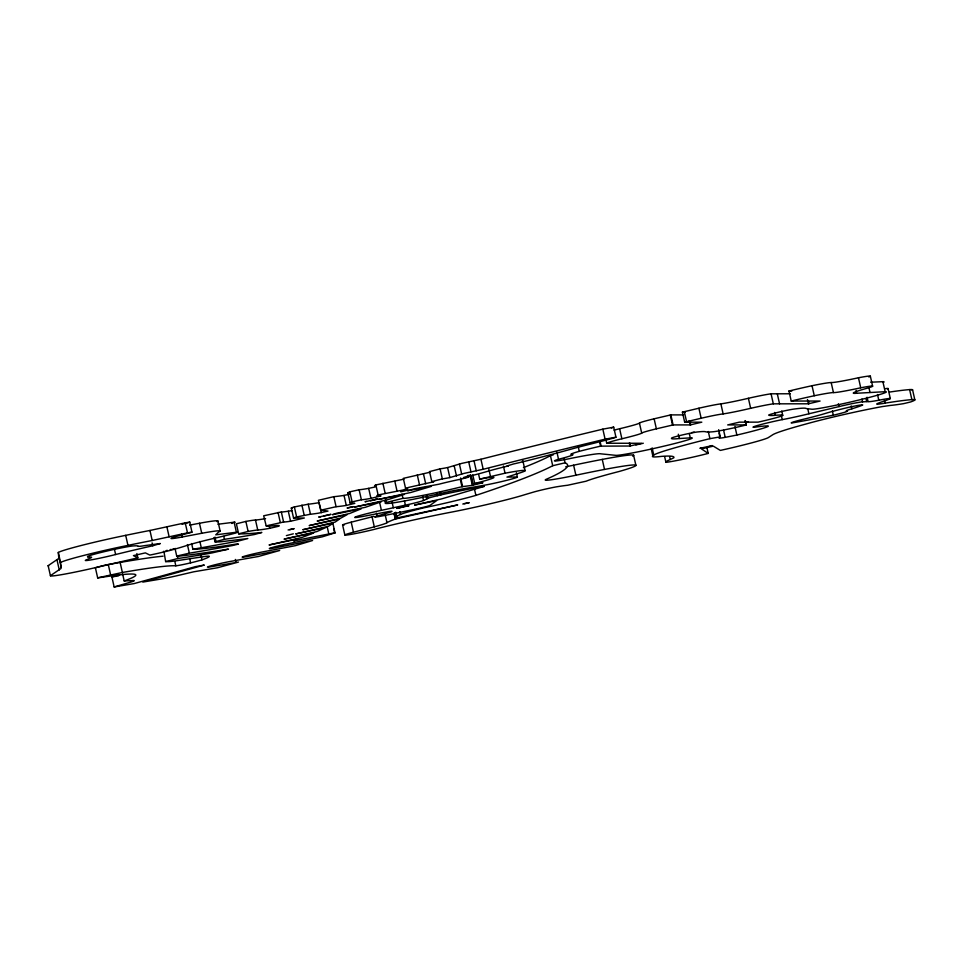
<?xml version="1.0" encoding="UTF-8"?>
<svg xmlns="http://www.w3.org/2000/svg" width="963" height="963" viewBox="0 0 963 963"><rect width="100%" height="100%" fill="white"/><g stroke="black" fill="none" stroke-linecap="round" stroke-linejoin="round"><path stroke-width="1.44" d="M50.413 575.693L61.09 568.423L60.549 562.476A49.751 2.432 -12.7 0 1 127.959 545.371A117.992 5.766 -12.7 0 1 152.202 540.496L169.139 536.824A78.172 3.816 -12.7 0 1 187.496 532.888L191.938 532.094L189.783 522.09L185.233 522.861A78.172 3.816 -12.7 0 0 166.876 526.797L149.939 530.469A117.992 5.766 -12.7 0 0 125.696 535.344A49.751 2.432 -12.7 0 0 58.298 552.449L58.839 558.396L48.15 565.666L50.413 575.693A40.362 1.974 -12.7 0 0 94.302 567.905L137.841 557.854L136.866 553.556M332.729 522.656L335.016 532.864L322.268 536.836L288.154 543.698A13.831 0.674 -12.7 0 0 270.567 547.995A13.831 0.674 -12.7 0 0 277.007 547.466L312.59 540.508L295.448 545.66L263.356 551.775A14 0.686 -12.7 0 0 244.59 556.181A14 0.686 -12.7 0 0 247.9 556.409L279.667 550.499L258.361 556.506L230.458 561.417A14 0.686 -12.7 0 0 211.342 565.726A14 0.686 -12.7 0 0 211.33 566.713L238.475 562.079L217.53 567.749L193.732 571.805L176.205 575.91A22.787 1.107 -12.7 0 1 159.87 579.208L142.789 582.085L204.3 565.064L195.682 566.581L134.182 583.566L114.152 586.961L111.889 576.909L119.894 574.622M114.152 586.961L131.702 581.808A27.133 1.324 -12.7 0 0 131.726 580.641L124.191 580.942A184.595 9.016 -12.7 0 0 100.934 577.439L97.66 577.848L122.385 572.467A198.017 9.678 -12.7 0 1 175.832 565.835A12.844 0.626 -12.7 0 0 190.626 562.861A18.911 0.927 -12.7 0 0 202.013 559.828A94.579 4.622 -12.7 0 0 209.296 556.289A34.042 1.661 -12.7 0 0 202.675 556.807L176.048 560.815A61.343 2.997 -12.7 0 1 166.78 561.549L165.636 561.573L163.915 551.293M718.675 429.703L720.288 436.865L719.096 437.948A18.201 0.891 -12.7 0 0 725.223 437.358L736.876 435.047A37.677 1.842 -12.7 0 0 766.428 425.935A80.543 3.936 -12.7 0 0 754.98 427.187A21.391 1.047 -12.7 0 1 758.892 425.104A21.391 1.047 -12.7 0 1 782.233 419.627A26.747 1.312 -12.7 0 0 808.908 413.777L839.026 406.591A18.128 0.891 -12.7 0 1 862.583 401.872L868.024 401.547A29.48 1.445 -12.7 0 0 878.798 400.235A21.005 1.023 -12.7 0 1 889.367 399.115L886.141 400.415A94.181 4.598 -12.7 0 0 877.762 403.401A27.385 1.336 -12.7 0 0 885.141 403.124A173.822 8.486 -12.7 0 1 911.877 399.621L909.614 389.594A173.822 8.486 -12.7 0 0 889.499 392.073M429.895 471.726A50.425 2.468 -12.7 0 1 429.546 471.605L440.091 468.861A23.858 1.168 -12.7 0 0 447.602 467.561L461.819 463.372L480.934 459.255A582.049 28.433 -12.7 0 1 602.838 429.149L613.696 427.163L611.324 428.005M613.696 427.163L615.959 437.19L613.575 438.033A79.423 3.876 -12.7 0 1 589.729 444.28A64.076 3.13 -12.7 0 0 570.987 449.191A164.059 8.017 -12.7 0 1 531.095 459.736A34.415 1.685 -12.7 0 1 513.327 464.022L507.007 465.96L508.187 465.923M384.779 500.483L385.429 503.348L386.127 502.493L385.477 499.628M97.648 577.812L95.397 567.785L102.752 565.714M651.229 448.77L652.842 455.932L653.745 455.03A92.532 4.526 -12.7 0 1 709.912 438.659L720.288 436.865M508.175 465.984C484.004 471.738 487.952 471.906 463.432 477.588A26.952 1.312 -12.7 0 0 467.44 477.227L468.608 477.142L461.024 479.129A22.775 1.107 -12.7 0 0 438.863 484.233L414.511 488.747L407.53 490.769L431.147 486.447L410.828 492.478L378.628 499.364L404.147 494.501L386.909 499.941L354.155 507.128L381.36 501.735L365.386 507.284L336.195 513.339L332.464 514.711L361.233 508.813L349.75 513.46L317.152 521.031L347.077 514.687L340.974 518.034L309.159 525.617L339.758 518.949L335.088 522.102L302.815 529.734L333.21 523.186L328.371 526.328L295.713 533.935L325.699 527.58L316.899 531.552L284.037 539.148L313.685 532.924L310.351 534.296L301.66 537.559L269.05 544.974L298.47 538.883L293.583 540.881L335.184 532.732M165.66 561.622L177.866 558.504A175.158 8.559 -12.7 0 0 212.221 552.882L228.46 549.127A319.259 15.601 -12.7 0 1 180.274 556L176.723 556.072L175.11 548.91M189.747 522.139L188.929 522.428M192.01 532.166L180.093 535.392A25.784 1.264 -12.7 0 0 182.151 537.005L201.736 533.285A47.813 2.335 -12.7 0 1 218.649 531.985L215.748 534.838L236.392 532.238L234.129 522.211L217.903 524.257M214.051 537.535L215.026 541.832L224.439 539.28A190.999 9.329 -12.7 0 0 254.413 534.525L261.84 532.455A347.306 16.961 -12.7 0 1 238.643 533.827L236.38 523.8L245.866 521.428A31.249 1.529 -12.7 0 1 255.496 519.996A39.351 1.926 -12.7 0 0 265.583 518.612M689.327 433.579L690.29 437.876L679.288 438.526A93.567 4.574 -12.7 0 1 671.873 437.864A13.843 0.674 -12.7 0 1 684.224 434.518A13.843 0.674 -12.7 0 1 698.006 431.906A101.765 4.971 -12.7 0 1 705.638 431.773A127.008 6.199 -12.7 0 0 713.33 431.737A24.725 1.204 -12.7 0 0 746.096 424.996L745.386 420.614M426.717 499.027L427.753 498.401A12.675 0.614 -12.7 0 1 437.238 495.74L440.982 494.862A105.918 5.176 -12.7 0 1 478.695 487.206A12.675 0.614 -12.7 0 1 484.341 486.375L441.439 498.942L414.547 505.081L436.636 500.604L429.955 505.455L426.705 506.49A12.688 0.614 -12.7 0 1 416.63 508.849A105.894 5.176 -12.7 0 1 378.567 516.625L376.521 516.926A12.675 0.614 -12.7 0 1 377.111 516.072L390.075 512.184A16.732 0.819 -12.7 0 0 385.296 512.184L365.158 516.012A22.029 1.071 -12.7 0 1 356.394 516.613A22.029 1.071 -12.7 0 1 381.408 510.342L405.411 505.166A16.732 0.819 -12.7 0 0 423.539 500.507L426.717 499.027L426.067 496.162M238.643 533.827L248.129 531.456A31.249 1.529 -12.7 0 1 257.747 530.023A39.351 1.926 -12.7 0 0 269.712 528.314L278.801 526.207A53.808 2.624 -12.7 0 0 273.323 525.846A115.692 5.658 -12.7 0 1 266.209 525.906L283.591 522.018A44.274 2.167 -12.7 0 0 290.561 521.236L304.344 517.986L294.558 518.142A14.601 0.71 -12.7 0 1 296.628 516.95L310.471 514.23A61.355 2.997 -12.7 0 0 318.476 513.171L327.986 511.088L321.148 510.113L336.087 506.707A92.653 4.526 -12.7 0 0 346.295 505.443L354.829 503.336L352.314 503.276A50.81 2.48 -12.7 0 1 352.109 501.867L349.846 491.84L359.127 489.758A34.343 1.673 -12.7 0 0 368.673 488.361L375.076 486.977M664.626 456.618L665.927 462.348A133.688 6.536 -12.7 0 1 670.272 459.532L673.775 457.81A229.17 11.195 -12.7 0 0 661.412 456.39A88.259 4.309 -12.7 0 1 652.842 455.932M191.625 543.541L192.913 549.271L237.416 541.302L247.816 538.546L221.285 541.7A85.069 4.153 -12.7 0 1 215.026 541.832M523.415 467.621A931.642 45.514 -12.7 0 0 550.451 455.692L553.292 454.837M395.781 512.208L397.069 517.938A149.903 7.319 -12.7 0 1 400.5 514.483A37.003 1.806 -12.7 0 1 423.768 507.838A46.874 2.287 -12.7 0 0 475.891 495.379A931.642 45.514 -12.7 0 0 552.714 465.719L565.076 462.806L564.101 458.508M615.959 437.19L605.089 439.176A582.049 28.433 -12.7 0 0 483.197 469.282L464.082 473.399L449.865 477.588A23.858 1.168 -12.7 0 1 442.342 478.888L431.809 481.632A50.425 2.468 -12.7 0 0 433.747 481.777L408.697 487.386L405.555 488.446L407.65 488.71L402.534 490.119L378.122 494.97L375.859 484.943L404.015 479.141M292.295 508.115A14.601 0.71 -12.7 0 1 294.365 506.923L308.208 504.203A61.355 2.997 -12.7 0 0 316.213 503.143L319.427 502.614M176.723 556.072L189.338 553.171A250.26 12.23 -12.7 0 0 232.36 545.564L238.439 544.095L235.875 544.119A221.972 10.846 -12.7 0 1 192.913 549.271M565.076 462.806A766.44 37.437 -12.7 0 1 546.551 479.153A44.262 2.167 -12.7 0 0 575.886 475.228A86.345 4.213 -12.7 0 1 604.511 469.438A71.467 3.491 -12.7 0 1 619.113 471.485A78.436 3.828 -12.7 0 0 586.106 481.211L567.616 485.256A85.719 4.189 -12.7 0 0 556.313 486.857A16.371 0.794 -12.7 0 0 533.538 492.093L524.546 494.765A53.398 2.612 -12.7 0 1 449.793 512.436A72.646 3.551 -12.7 0 0 372.934 529.698A21.379 1.047 -12.7 0 1 347.318 534.959A21.379 1.047 -12.7 0 1 353.481 532.202L374.306 526.857A37.798 1.842 -12.7 0 0 386.97 522.68A173.617 8.486 -12.7 0 1 395.287 519.057L457.714 504.913L397.069 517.938M352.109 501.867L361.39 499.785A34.343 1.673 -12.7 0 0 370.936 498.389L381.023 495.897L378.808 495.993A42.866 2.095 -12.7 0 1 378.122 494.97M429.931 472.255L403.316 478.358L405.592 488.47M188.291 522.62L182.091 524.245M165.985 550.68L167.249 550.342M408.119 490.095L400.668 491.828M366.373 501.386L365.013 501.735L376.039 499.388M377.905 499.075L370.466 500.808M323.64 516.084L330.959 514.338L318.693 517.071L320.667 516.782M643.308 443.233L635.869 444.966M404.039 506.67L396.72 508.416L408.998 505.683L407.024 505.984M701.281 447.951L699.92 448.313L712.319 445.592L710.213 445.881M344.164 525.04A21.379 1.047 -12.7 0 1 351.218 522.175L372.055 516.83A37.798 1.842 -12.7 0 0 373.873 516.337M706.926 447.687L708.214 453.417L706.565 453.838A29.372 1.432 -12.7 0 1 665.927 462.348M471.076 475.337L473.014 483.932L474.723 483.486A39.76 1.938 -12.7 0 0 479.706 479.117L478.743 474.819M386.127 502.493L402.919 498.34A42.516 2.082 -12.7 0 0 461.951 486.7L472.364 485.34L482.981 482.68L473.014 483.932M349.268 494.26L344.032 495.415A92.653 4.526 -12.7 0 1 333.824 496.679L318.404 500.303L321.004 510.414M152.732 545.78L160.327 543.529L144.883 545.612A27.975 1.372 -12.7 0 1 138.299 546.057A110.709 5.405 -12.7 0 0 133.893 545.889A24.147 1.18 -12.7 0 0 109.288 550.499A24.147 1.18 -12.7 0 0 87.549 556.482L87.826 557.264A43.901 2.143 -12.7 0 1 89.078 558.624L86.55 559.816A20.68 1.011 -12.7 0 0 92.46 559.635A20.68 1.011 -12.7 0 0 115.62 554.532A92.604 4.526 -12.7 0 1 152.732 545.78L152.082 542.915M605.751 438.947L606.714 443.245A24.821 1.216 -12.7 0 1 621.881 438.767A26.808 1.312 -12.7 0 0 641.719 433.169A20.452 0.999 -12.7 0 1 656.381 428.836L673.101 424.924L690.206 424.912L701.81 422.179L684.669 422.167L682.406 412.14L698.897 408.216A20.464 0.999 -12.7 0 1 720.878 403.882A26.82 1.312 -12.7 0 0 748.395 398.285A24.821 1.216 -12.7 0 1 771.062 393.807L790.286 393.771M684.669 422.167L701.16 418.243A20.464 0.999 -12.7 0 1 723.141 413.909A26.82 1.312 -12.7 0 0 750.659 408.312A24.821 1.216 -12.7 0 1 773.325 403.834L808.426 403.798L820.079 401.041L791.225 401.041L788.962 391.014A49.631 2.42 -12.7 0 1 812.014 385.718A31.935 1.565 -12.7 0 1 831.177 382.54A32.429 1.589 -12.7 0 0 858.466 377.773A24.918 1.216 -12.7 0 1 868.77 376.966M614.081 430.148A24.821 1.216 -12.7 0 1 619.618 428.74A26.808 1.312 -12.7 0 0 639.456 423.142A20.452 0.999 -12.7 0 1 654.118 418.809L670.838 414.897L683.67 414.897M556.915 452.116L558.528 459.279A32.405 1.589 -12.7 0 0 571.577 454.5A31.935 1.565 -12.7 0 1 579.281 451.334A49.631 2.42 -12.7 0 1 600.599 446.134L629.91 446.025L641.551 443.269L606.714 443.245M352.133 507.02L347.053 507.995L353.493 506.658M293.318 533.815L286.36 535.609M464.154 503.673L469.222 502.698L462.782 504.034M170.174 549.632L171.209 549.404M289.658 529.662L294.16 528.627L288.093 529.975M103.33 565.582L106.712 564.836M516.385 472.689L517.348 476.986L506.935 477.094L521.115 472.508A47.103 2.299 -12.7 0 0 505.045 473.206L479.706 479.117M172.762 549.066L175.615 548.489M375.305 499.303L377.4 499.027M292.222 510.534L288.298 511.209A44.274 2.167 -12.7 0 1 281.328 511.991L263.681 515.795L266.209 525.906M107.254 564.727L120.134 562.44A198.017 9.678 -12.7 0 1 163.132 556.181M467.308 475.662L470.377 475.265M189.675 525.124L199.473 523.258A47.813 2.335 -12.7 0 1 217.096 521.633M118.581 575.838L111.949 576.945M164.264 551.546L163.457 551.606M870.636 382.215L882.89 381.673L885.141 391.7L856.673 393.253L856.035 390.388M788.962 391.014L791.851 391.014M682.406 412.14L685.271 412.128M746.349 424.912L727.691 424.912L739.343 422.155L758.11 422.143A24.725 1.204 -12.7 0 0 782.75 415.318L781.775 411.02M137.841 557.854L133.448 555.615L145.377 552.882L149.843 555.085A21.559 1.059 -12.7 0 0 172.052 549.897A91.052 4.454 -12.7 0 0 186.172 545.708A39.098 1.914 -12.7 0 1 218.613 537.294L229.266 534.706A12.7 0.626 -12.7 0 0 236.392 532.238M708.214 453.417L701.389 448.854L713.33 446.134L720.336 450.419A46.97 2.299 -12.7 0 0 768.51 437.479L772.771 434.734A104.004 5.08 -12.7 0 1 806.669 423.828A55.685 2.72 -12.7 0 1 882.252 406.591L890.57 405.411A83.673 4.093 -12.7 0 0 903.691 403.629L910.408 402.016A58.647 2.865 -12.7 0 0 911.877 399.621M912.587 389.871L914.85 399.898M888.055 388.522L890.306 398.55M884.491 400.259L885.141 403.124M877.51 394.505L878.798 400.235M870.335 376.136L872.598 386.151M869.035 388.161L869.998 392.459M867.061 397.25L868.024 401.547M866.026 398.682L866.664 401.547M858.466 377.773L860.729 387.8A24.918 1.216 -12.7 0 1 864.726 388.896A50.726 2.48 -12.7 0 0 856.673 393.253M861.945 399.007L862.583 401.872M851.22 405.941L851.87 408.806A27.722 1.348 -12.7 0 0 847.332 411.057A17.731 0.867 -12.7 0 1 833.344 415.197A154.068 7.523 -12.7 0 1 791.586 423.01A18.971 0.927 -12.7 0 1 802.167 419.567A41.349 2.022 -12.7 0 0 825.472 413.404A37.425 1.83 -12.7 0 1 849.884 407.06A15.601 0.758 -12.7 0 1 862.306 405.218A86.261 4.213 -12.7 0 1 851.87 408.806M838.376 403.726L839.026 406.591M831.177 382.54L833.44 392.567A32.429 1.589 -12.7 0 0 860.729 387.8M832.369 410.9L833.344 415.197M812.014 385.718L814.277 395.745A31.935 1.565 -12.7 0 1 833.44 392.567M808.33 400.825L808.98 403.69M807.463 399.501L808.426 403.798M807.945 409.48L808.908 413.777M777.297 393.783L779.561 403.81M781.258 415.33L782.233 419.627M771.062 393.807L773.325 403.834M774.685 412.429L775.335 415.294A127.032 6.199 -12.7 0 1 782.75 415.318M748.395 398.285L750.659 408.312M745.133 420.699L746.096 424.996M734.938 426.453L736.876 435.047M720.878 403.882L723.141 413.909M723.598 430.196L725.223 437.358M719 433.025L719.638 435.89M708.299 431.496L709.912 438.659M698.897 408.216L701.16 418.243M690.11 421.938L690.76 424.803M689.243 420.614L690.206 424.912M684.32 411.683L686.583 421.71M678.325 434.229L679.288 438.526M670.838 414.897L673.101 424.924M670.272 415.005L672.535 425.032M669.622 456.667L670.272 459.532M654.118 418.809L656.381 428.836M652.132 447.867L653.745 455.03M639.456 423.142L641.719 433.169M633.606 455.222L635.869 465.249M629.802 443.052L630.452 445.917M629.26 443.161L629.91 446.025M619.618 428.74L621.881 438.767M602.838 429.149L605.089 439.176M600.154 441.74L601.117 446.038M599.624 441.836L600.599 446.134M565.726 466.802A44.262 2.167 -12.7 0 0 573.623 465.201A86.345 4.213 -12.7 0 1 602.26 459.411L604.523 469.438M578.318 447.037L579.281 451.334M573.623 465.201L575.886 475.228M550.451 455.692L552.714 465.719M522.813 460.531L525.1 470.702M503.432 466.044L505.045 473.206M488.759 468.873L490.384 476.035M480.934 459.255L483.197 469.282M474.013 460.808L476.276 470.835M472.785 474.891L474.723 483.486M468.704 461.819L470.967 471.846M474.278 488.217L475.891 495.379M470.69 475.192L472.953 485.22M470.1 475.313L472.364 485.34M459.411 463.997L461.674 474.025M460.651 477.973L462.589 486.568M460.338 479.538L461.951 486.7M454.223 465.972L456.486 475.999M447.602 467.561L449.865 477.588M440.091 468.861L442.342 478.888M440.344 491.997L440.982 494.862M436.588 492.875L437.238 495.74M429.546 471.605L431.809 481.632M423.443 473.784L425.706 483.811M427.103 495.536L427.753 498.401M422.576 496.21L423.539 500.507M417.292 474.94L419.543 484.967M404.448 500.868L405.411 505.166M401.944 494.043L402.919 498.34M394.818 481.259L397.081 491.286M399.85 511.618L400.5 514.483M392.037 502.036L393.325 507.766M394.529 513.195L395.817 518.925M394.204 513.267L395.492 518.997M393.999 513.327L395.287 519.057M382.901 483.257L385.152 493.285M385.031 514.086L386.97 522.68M379.47 501.747L381.408 510.342M376.473 513.207L377.111 516.072M368.673 488.361L370.936 498.389M372.055 516.83L374.306 526.857M359.127 489.758L361.39 499.785M347.896 493.008L350.159 503.035M351.218 522.175L353.481 532.202M344.032 495.415L346.295 505.443M342.599 524.967L344.862 534.995M333.824 496.679L336.087 506.707M333.74 528.687L334.703 532.984M327.143 526.568L328.756 533.731M319.006 502.686L321.257 512.713M308.208 504.203L310.471 514.23M301.913 505.106L304.164 515.133M294.365 506.923L296.628 516.95M291.308 508.091L293.571 518.118M288.298 511.209L290.561 521.236M281.328 511.991L283.591 522.018M278.042 512.448L280.305 522.476M269.062 525.449L269.712 528.314M255.484 519.996L257.747 530.023M245.866 521.428L248.129 531.456M235.345 559.431L235.983 562.296M223.789 536.415L224.439 539.28M217.879 520.971L220.13 530.998M214.978 537.125L215.941 541.423M199.473 523.258L201.736 533.285M199.871 541.459L201.159 547.189M201.05 555.531L202.013 559.828M185.233 522.861L187.496 532.888M187.4 544.577L189.338 553.171M189.651 558.564L190.626 562.861M181.501 534.14L182.151 537.005M177.228 555.651L177.866 558.504M174.857 561.537L175.832 565.835M166.876 526.797L169.139 536.824M149.939 530.469L152.202 540.496M125.696 535.344L127.959 545.371M120.134 562.44L122.385 572.467M122.578 573.779L124.191 580.942M114.332 548.802L115.62 554.532M108.277 564.523L110.54 574.55M58.298 552.449L60.549 562.476M58.899 557.24L61.151 567.267M57.01 559.948L59.273 569.976M558.528 459.279A24.93 1.216 -12.7 0 0 571.793 458.183A50.738 2.48 -12.7 0 1 600.623 453.814L616.031 455.355A40.458 1.974 -12.7 0 0 661.533 446.712A35.619 1.745 -12.7 0 0 690.29 437.876M775.335 415.294A101.813 4.971 -12.7 0 1 768.763 415.161A13.843 0.674 -12.7 0 1 777.141 412.549A13.843 0.674 -12.7 0 1 793.103 409.191A93.567 4.574 -12.7 0 1 806.091 408.541L811.592 409.191A35.619 1.745 -12.7 0 0 857.527 400.355A40.47 1.974 -12.7 0 0 885.141 391.7M791.225 401.041A49.631 2.42 -12.7 0 1 814.277 395.745M517.348 476.986A20.452 0.999 -12.7 0 1 507.645 480.104A20.452 0.999 -12.7 0 1 486.869 484.762A107.651 5.26 -12.7 0 1 470.871 487.543A72.658 3.551 -12.7 0 0 452.839 490.793L425.393 496.764A51.436 2.516 -12.7 0 1 385.429 503.348M602.26 459.411A71.467 3.491 -12.7 0 1 632.703 456.149M349.124 493.273A50.81 2.48 -12.7 0 1 349.846 491.84M375.173 485.99A42.866 2.095 -12.7 0 1 375.859 484.943M522.668 460.868A47.103 2.299 -12.7 0 1 522.307 461.108M691.627 432.664A92.532 4.526 -12.7 0 1 694.179 432.014M748.444 421.65A37.677 1.842 -12.7 0 1 746.301 422.191M885.479 388.631A21.005 1.023 -12.7 0 1 887.477 388.932M909.614 389.594A58.647 2.865 -12.7 0 1 912.069 390.364M882.89 381.673A40.47 1.974 -12.7 0 1 883.553 382.335M48.68 565.955A40.362 1.974 -12.7 0 1 48.15 565.666M234.129 522.211A12.7 0.626 -12.7 0 1 234.37 522.644M232.805 523.15A12.7 0.626 -12.7 0 1 231.758 523.451"/></g></svg>
